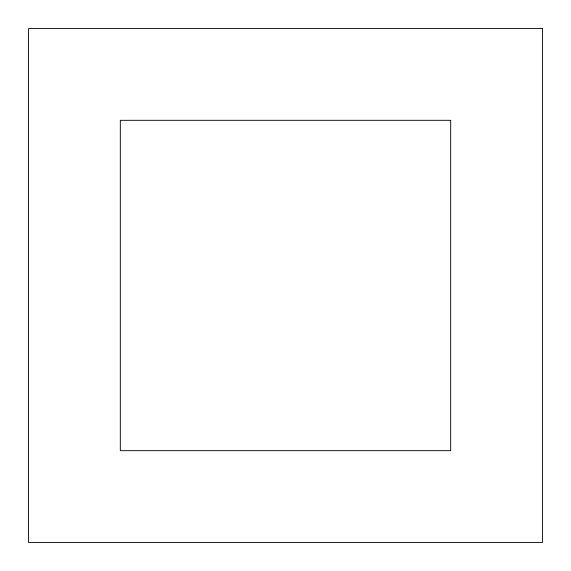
<?xml version="1.0" encoding="UTF-8"?>
<svg xmlns="http://www.w3.org/2000/svg" width="571" height="571" viewBox="0 0 571 571"><rect width="100%" height="100%" fill="white"/><g stroke="black" fill="none" stroke-linecap="round" stroke-linejoin="round"><path stroke-width="0.86" d="M542.45 28.55L28.55 28.55L28.55 542.45L542.45 542.45L542.45 28.55M450.683 120.317L120.317 120.317L120.317 450.683L450.683 450.683L450.683 120.317"/></g></svg>
